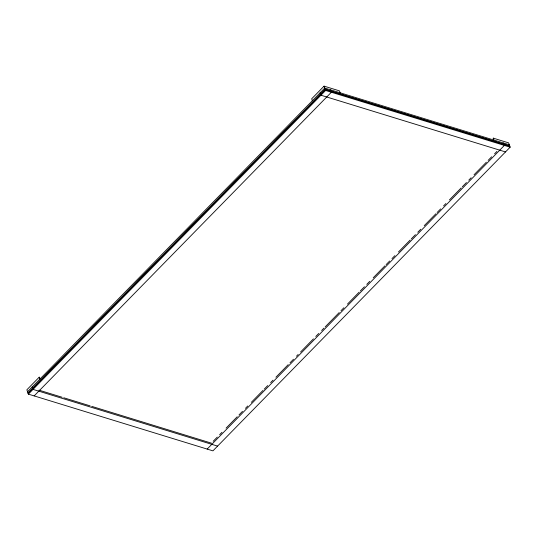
<?xml version="1.0" encoding="UTF-8"?>
<svg xmlns="http://www.w3.org/2000/svg" width="537" height="537" viewBox="0 0 537 537"><rect width="100%" height="100%" fill="white"/><g stroke="black" fill="none" stroke-linecap="round" stroke-linejoin="round"><path stroke-width="0.81" d="M39.913 379.075L39.235 377.155L26.85 389.808L28.387 394.138L212.934 450.858L510.15 147.192L508.613 142.862L493.234 138.137L493.644 140.506M340.129 92.794L339.444 90.867L324.066 86.142L311.682 98.795L312.366 100.721M27.535 391.728L324.744 88.068L509.298 144.789M27.958 392.936L325.174 89.27L509.727 145.99M28.065 393.232L325.281 89.572L509.828 146.292M28.387 394.138L325.597 90.471L510.15 147.192M34.153 395.91L331.369 92.25L330.517 89.84M213.189 441.293L217.29 437.098M219.64 434.708L221.982 432.312M226.084 428.117L237.226 416.739M238.985 414.94L242.502 411.349M245.429 408.355L247.779 405.959M251.296 402.361L263.016 390.386M264.191 389.184L267.708 385.593M270.641 382.599L272.984 380.203M275.917 377.209L288.228 364.63M289.987 362.831L293.504 359.24M296.431 356.246L298.189 354.447M300.539 352.05L313.433 338.874M315.776 336.477L318.709 333.484M321.643 330.49L323.986 328.094M325.16 326.899L339.23 312.521M340.988 310.722L343.915 307.728M347.432 304.137L359.159 292.155M360.334 290.96L364.435 286.765M366.778 284.368L369.711 281.375M373.228 277.783L384.955 265.802M386.123 264.607L389.64 261.016M391.99 258.619L394.917 255.619M398.434 252.028L410.161 240.052M411.335 238.851L415.437 234.662M417.779 232.266L420.713 229.265M424.23 225.674L435.957 213.699M437.125 212.498L440.642 208.906M443.575 205.913L445.918 203.516M449.435 199.918L461.162 187.943M462.337 186.742L466.438 182.553M468.781 180.157L471.13 177.76M474.057 174.767L486.368 162.187M488.126 160.388L491.644 156.797M494.577 153.804L496.92 151.407M207.168 449.086L504.384 145.42L503.531 143.017M505.505 151.937L320.958 95.217L320.106 92.814M38.993 390.151L62.164 397.273M63.762 397.763L90.122 405.865M91.72 406.361L211.558 443.193M217.579 446.113L33.026 389.392L32.173 386.982M493.234 138.137L493.919 140.063M324.066 86.142L325.597 90.471M39.235 377.155L39.644 379.525"/></g></svg>
